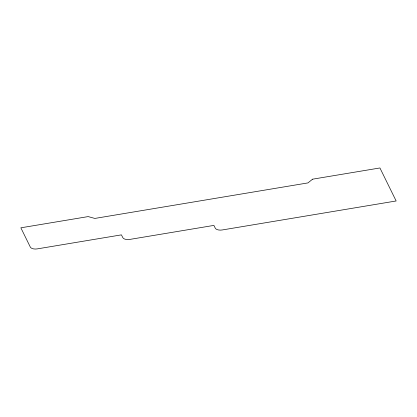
<?xml version="1.0" encoding="UTF-8"?>
<svg xmlns="http://www.w3.org/2000/svg" width="417" height="417" viewBox="0 0 417 417"><rect width="100%" height="100%" fill="white"/><g stroke="black" fill="none" stroke-linecap="round" stroke-linejoin="round"><path stroke-width="0.63" d="M312.594 179.18L307.944 182.912L94.836 218.43L88.175 216.59L20.85 227.812L30.326 247.093A5.734 2.867 -3.5 0 0 37.233 248.892L121.436 234.86L122.801 237.633A5.734 2.867 -3.5 0 0 129.708 239.431L213.911 225.399L215.271 228.172A5.734 2.867 -3.5 0 0 222.178 229.97L396.15 200.973L379.923 167.962L312.594 179.18"/></g></svg>
